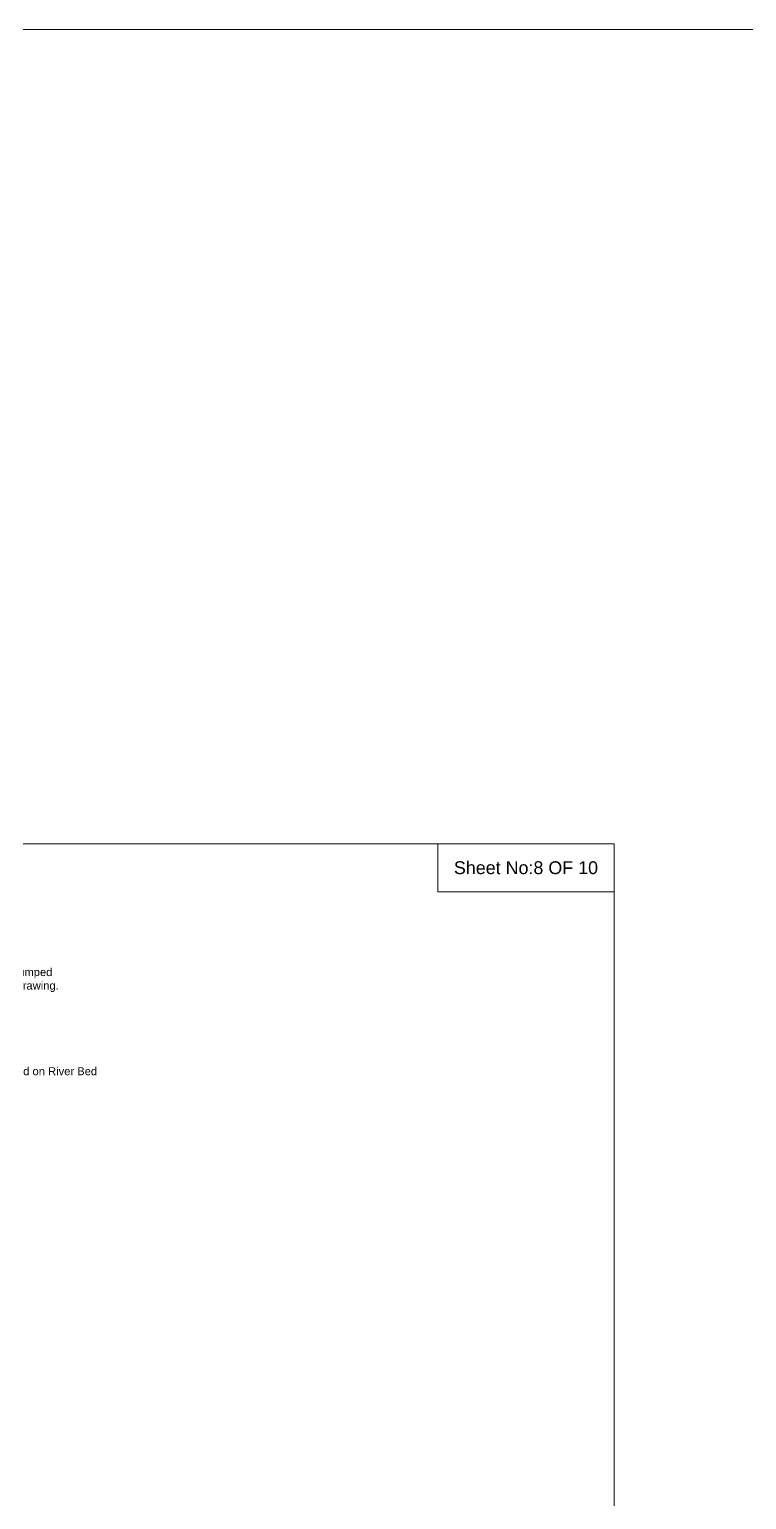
# Model space of a CAD drawing. Header units: inches. Extents: x 66615 to 414904, y -29123 to 90068.
# Drawn here: x 212836 to 217317, y -20758 to -11572 of the extents above; entities that cross this region are included whole.
import ezdxf

# ---------------------------------------------------------------- set-up
doc = ezdxf.new("R2010")
doc.units = ezdxf.units.IN
doc.header["$LTSCALE"] = 7
doc.header["$MEASUREMENT"] = 0
doc.layers.add('Cross Section Labels', color=7, linetype='Continuous', lineweight=9)
doc.layers.add('Long Section Labels', color=7, linetype='Continuous', lineweight=9)
doc.styles.get("Standard").update_dxf_attribs({"font": 'arial.ttf'})

msp = doc.modelspace()

# ---------------------------------------------------------------- linework, layer by layer
at = {"layer": 'Cross Section Labels'}
for points in [[(206488.30694, -16660.12117), (216488.30694, -16660.12117), (216488.30694, -23731.12117), (206488.30694, -23731.12117)], [(215388.30694, -16660.12117), (216488.30694, -16660.12117), (216488.30694, -16960.12117), (215388.30694, -16960.12117)]]:
    msp.add_lwpolyline(points, close=True, dxfattribs=at)
at = {"layer": 'Long Section Labels'}
msp.add_lwpolyline([(91231.23993, -11571.79148), (254043.28809, -11571.79148), (254043.28809, -29123.34064), (91231.23993, -29123.34064)], close=True, dxfattribs=at)

# ---------------------------------------------------------------- texts
at = {"layer": 'Cross Section Labels'}
for s, p in [(' Assorted 2 Layers C.C Blocks(excluding Blocks at key) to be Placed / dumped', (210542.02042, -17486.69724)), ('@22.00 m³/m (excluding void) at or below Working LWL as shown in the drawing.', (210499.43856, -17570.95144)), ('200Kg Sand Filled Geo-bag(minimum 3 -Layers)to be dumped on River Bed', (210906.8671, -18106.05376))]:
    msp.add_text(s, height=50, dxfattribs=at).set_placement(p)
at = {"layer": 'Cross Section Labels', "insert": (215938.30694, -16810.12117), "char_height": 80, "attachment_point": 5}
msp.add_mtext('Sheet No:8 OF 10', dxfattribs=at)

doc.saveas('drawing.dxf')
